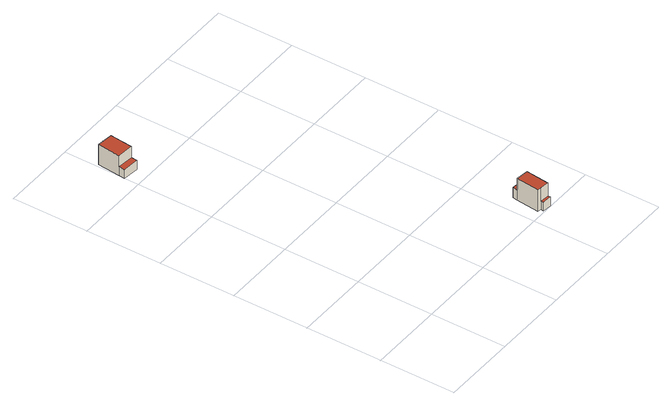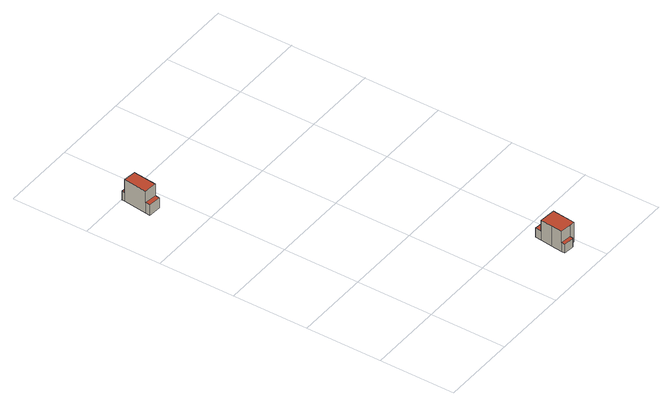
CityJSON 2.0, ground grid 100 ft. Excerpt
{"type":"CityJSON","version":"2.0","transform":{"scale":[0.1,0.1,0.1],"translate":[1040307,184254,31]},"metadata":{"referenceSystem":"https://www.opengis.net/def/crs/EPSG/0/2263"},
"CityObjects":{
"building1":{"type":"Building","attributes":{"name":"Bldg_4210001041","BIN":"4261858"},"geometry":[{"type":"MultiSurface","lod":"2","boundaries":[[[0,1,2,3,4,5,6,7,8,9,10]],[[11,12,13,14]],[[15,16,17,18,19,20]],[[21,22,23,24,25]],[[23,20,19,24]],[[14,17,16,11]],[[21,25,10,9]],[[22,21,9,8]],[[23,22,8,7]],[[15,20,7,6]],[[16,15,6,5]],[[12,11,5,4]],[[13,12,4,3]],[[14,13,3,2]],[[18,17,2,1]],[[19,18,1,0]],[[25,24,0,10]]],"semantics":{"surfaces":[{"type":"GroundSurface"},{"type":"RoofSurface","BIN":"4261858"},{"type":"WallSurface"}],"values":[0,1,1,1,2,2,2,2,2,2,2,2,2,2,2,2,2]}}]},
"building2":{"type":"Building","attributes":{"name":"Bldg_4210001475","BIN":"4262042"},"geometry":[{"type":"MultiSurface","lod":"2","boundaries":[[[26,27,28,29,30,31,32,33,34]],[[35,36,37,38]],[[39,40,41,42,43]],[[44,45,46,47]],[[45,39,43,46]],[[38,42,41,35]],[[44,47,34,33]],[[45,44,33,32]],[[40,39,32,31]],[[41,40,31,30]],[[36,35,30,29]],[[37,36,29,28]],[[38,37,28,27]],[[43,42,27,26]],[[47,46,26,34]]],"semantics":{"surfaces":[{"type":"GroundSurface"},{"type":"RoofSurface","BIN":"4262042"},{"type":"WallSurface"}],"values":[0,1,1,1,2,2,2,2,2,2,2,2,2,2,2]}}]}
},
"vertices":[
[256,4549,8],[241,4403,8],[225,4249,8],[216,4166,8],[2,4188,8],[11,4272,8],[42,4571,8],[113,4564,8],[118,4614,8],[132,4612,8],[261,4599,8],[11,4272,136],[2,4188,136],[216,4166,136],[225,4249,136],[42,4571,293],[11,4272,293],[225,4249,293],[241,4403,293],[256,4549,293],[113,4564,293],[132,4612,134],[118,4614,134],[113,4564,134],[256,4549,134],[261,4599,134],
[2364,350,13],[2329,43,13],[2325,4,13],[2206,18,13],[2210,57,13],[2162,62,13],[2197,369,13],[2205,435,13],[2372,416,13],[2210,57,140],[2206,18,140],[2325,4,140],[2329,43,140],[2197,369,323],[2162,62,323],[2210,57,323],[2329,43,323],[2364,350,323],[2205,435,159],[2197,369,159],[2364,350,159],[2372,416,159]
]}
